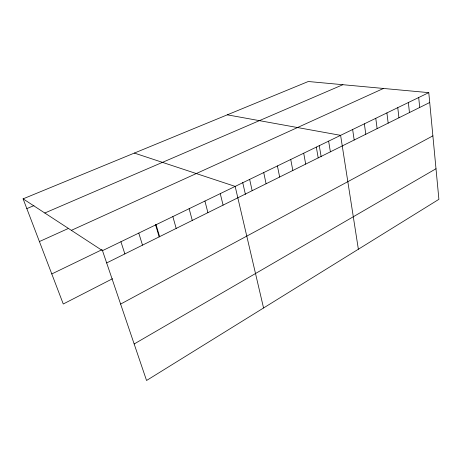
<?xml version="1.0" encoding="UTF-8"?>
<svg xmlns="http://www.w3.org/2000/svg" width="462" height="462" viewBox="0 0 462 462"><rect width="100%" height="100%" fill="white"/><g stroke="black" fill="none" stroke-linecap="round" stroke-linejoin="round"><path stroke-width="0.69" d="M134.165 343.976L436.001 168.74M120.622 304.077L432.877 135.851M112.537 278.725L63.265 303.996L23.1 198.851L308.281 81.508L428.776 92.643L438.9 199.324L146.552 380.492L102.495 250.658L23.1 198.851M106.664 262.947L429.712 102.5M51.79 273.949L102.131 249.619M102.495 250.658L428.776 92.643M71.367 230.347L383.495 88.456M39.409 241.551L67.995 228.632M44.802 213.011L342.885 84.702M26.825 208.605L33.974 205.602M227.287 114.83L340.609 135.343L358.362 249.232M134.355 153.072L235.164 186.405L263.559 307.987M120.923 241.736L124.867 253.909M138.773 233.091L142.504 245.149M156.075 224.711L159.604 236.654M155.521 224.607L159.171 236.96M172.852 216.586L176.189 228.419M189.131 208.703L192.284 220.426M204.926 201.051L207.906 212.664M220.264 193.624L223.082 205.128M242.694 182.473L245.409 194.398M249.647 179.395L252.16 190.685M263.721 172.58L266.095 183.766M277.414 165.945L279.654 177.033M290.737 159.494L292.844 170.478M303.707 153.217L305.688 164.102M316.331 147.101L318.197 157.888M319.225 145.438L321.159 156.751M328.626 141.147L330.382 151.836M352.639 129.516L354.181 140.015M364.356 123.845L365.8 134.246M375.773 118.312L377.125 128.621M386.908 112.924L388.167 123.135M397.765 107.663L398.937 117.787M408.356 102.535L409.447 112.566M418.693 97.528L419.704 107.473"/></g></svg>
